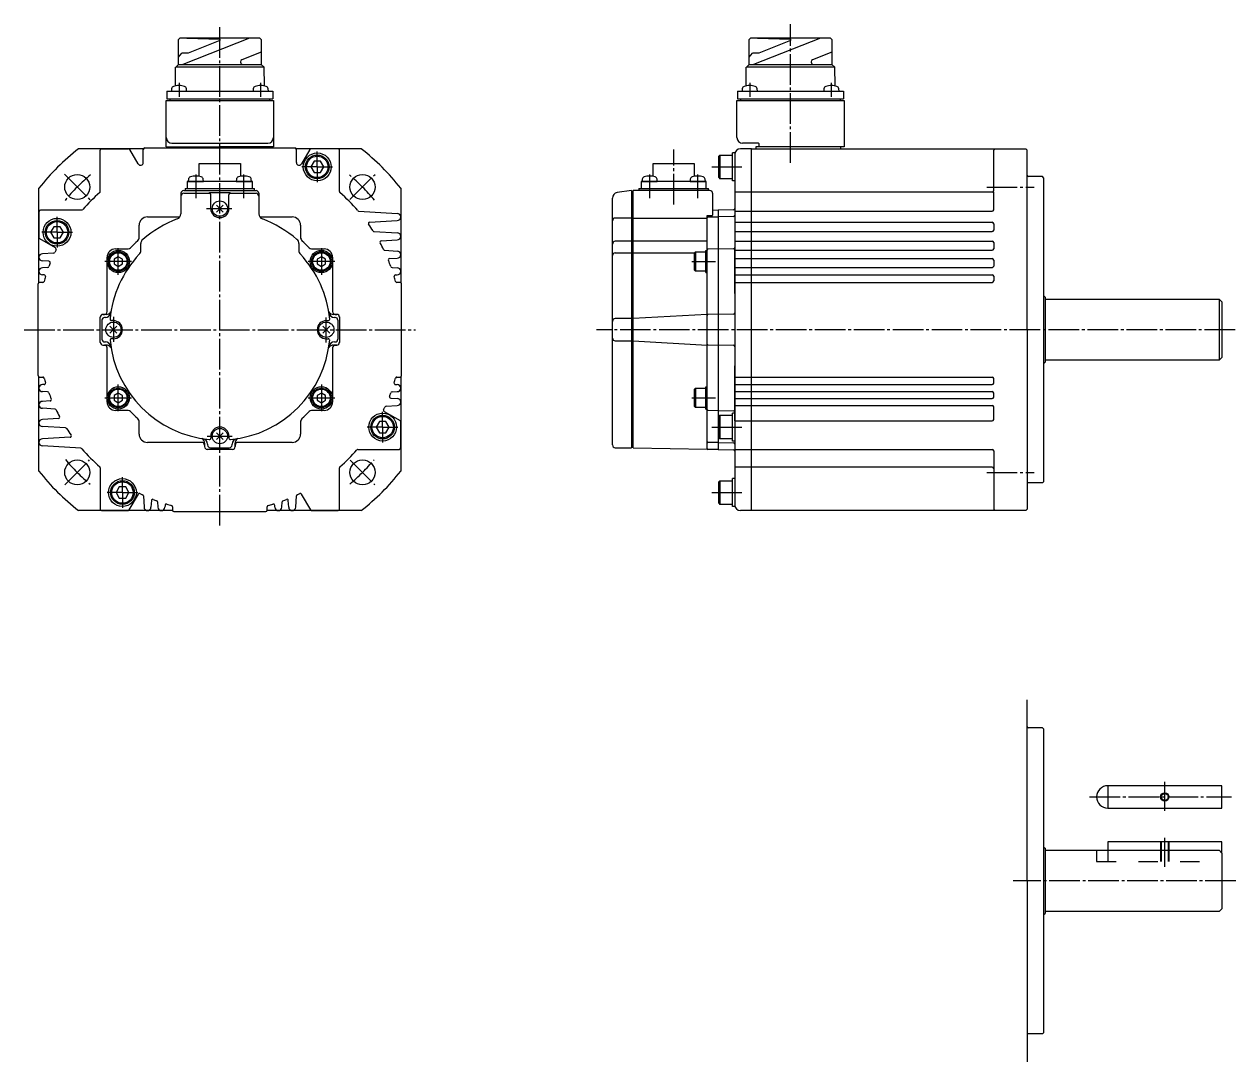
# Model space of a CAD drawing. Extents: x -328 to 333, y -171 to 202.
# Drawn here: x -327.7 to 107.7, y -170.6 to 202.1 of the extents above; entities that cross this region are included whole.
import ezdxf

# ---------------------------------------------------------------- set-up
doc = ezdxf.new("R2010")
doc.units = 0
doc.linetypes.add('DASH_CENTER', pattern=[14, 11, -1, 1, -1])
doc.linetypes.add('DASHED', pattern=[15, 7, -8])
doc.layers.get('0').update_dxf_attribs({"linetype": 'CONTINUOUS'})

msp = doc.modelspace()

# ---------------------------------------------------------------- linework, layer by layer
at = {"color": 1, "linetype": 'DASH_CENTER'}
for p, q in [((-257.44, 22.1), (-257.44, 201.52)), ((-52.35, 152.4), (-52.35, 202.15)), ((-272.12, 181.1), (-272.12, 176.1)), ((-242.76, 176.1), (-242.76, 181.1)), ((-67.03, 181.1), (-67.03, 176.1)), ((-37.67, 176.1), (-37.67, 181.1)), ((-94.35, 137.4), (-94.35, 157.15)), ((-222.44, 150.9), (-222.44, 156.4)), ((-313.3, 148.26), (-304.11, 139.06)), ((-266.07, 148.2), (-266.07, 139.7)), ((-248.81, 139.7), (-248.81, 148.2)), ((-222.44, 150.9), (-227.94, 150.9)), ((-222.44, 150.9), (-222.44, 145.4)), ((-222.44, 150.9), (-216.94, 150.9)), ((-210.7, 139.14), (-201.65, 148.19)), ((-102.98, 148.2), (-102.98, 139.7)), ((-85.72, 139.7), (-85.72, 148.2)), ((-80.65, 150.9), (-69.85, 150.9)), ((18.15, 143.66), (35.15, 143.66)), ((-262.18, 135.9), (-253.13, 135.9)), ((-315.94, 127.4), (-315.94, 132.9)), ((-315.94, 127.4), (-321.44, 127.4)), ((-315.94, 127.4), (-310.44, 127.4)), ((-315.94, 127.4), (-315.94, 121.9)), ((-293.94, 112.1), (-293.94, 121.7)), ((-220.94, 121.7), (-220.94, 112.1)), ((-289.14, 116.9), (-298.74, 116.9)), ((-216.14, 116.9), (-225.74, 116.9)), ((-87.85, 116.9), (-79.35, 116.9)), ((-295.69, 97.01), (-295.69, 92.4)), ((-219.19, 87.78), (-219.19, 96.79)), ((-327.74, 92.4), (-187.14, 92.4)), ((-295.69, 92.4), (-295.69, 88)), ((107.38, 92.4), (-122.05, 92.4)), ((-293.94, 63.1), (-293.94, 72.7)), ((-220.94, 72.7), (-220.94, 63.1)), ((-298.74, 67.9), (-289.14, 67.9)), ((-225.74, 67.9), (-216.14, 67.9)), ((-87.85, 67.9), (-79.35, 67.9)), ((-198.94, 57.4), (-198.94, 62.9)), ((-198.94, 57.4), (-204.44, 57.4)), ((-198.94, 57.4), (-198.94, 51.9)), ((-198.94, 57.4), (-193.44, 57.4)), ((-80.65, 57.4), (-69.85, 57.4)), ((-262.05, 54.15), (-253.05, 54.15)), ((-313.16, 36.68), (-304.25, 45.59)), ((-210.56, 45.51), (-201.79, 36.75)), ((-292.44, 33.9), (-292.44, 39.4)), ((18.15, 41.13), (35.15, 41.13)), ((-292.44, 33.9), (-297.94, 33.9)), ((-292.44, 33.9), (-292.44, 28.4)), ((-292.44, 33.9), (-286.94, 33.9)), ((-80.65, 33.9), (-69.85, 33.9)), ((82.15, -80.5), (82.15, -70)), ((55.1, -75.46), (106.09, -75.46)), ((82.15, -100.62), (82.15, -90.12)), ((107.65, -105.62), (27.65, -105.62))]:
    msp.add_line(p, q, dxfattribs=at)
at = {"color": 7, "linetype": 'CONTINUOUS'}
for p, q in [((-272.31, 196.65), (-271.81, 197.15)), ((-272.31, 187.71), (-272.31, 196.65)), ((-257.44, 197.15), (-271.81, 197.15)), ((-246.73, 197.15), (-270.79, 187.71)), ((-269.29, 197.15), (-257.44, 196.76)), ((-257.44, 196.29), (-268.88, 191.8)), ((-243.06, 197.15), (-257.44, 197.15)), ((-257.44, 196.76), (-257.44, 196.29)), ((-257.44, 196.29), (-257.44, 196.76)), ((-243.06, 197.15), (-242.56, 196.65)), ((-242.56, 196.65), (-242.56, 187.71)), ((-67.23, 196.65), (-66.73, 197.15)), ((-67.23, 187.71), (-67.23, 196.65)), ((-37.98, 197.15), (-66.73, 197.15)), ((-52.35, 197.15), (-66.73, 197.15)), ((-41.64, 197.15), (-65.7, 187.71)), ((-64.2, 197.15), (-52.35, 196.76)), ((-52.35, 196.29), (-63.79, 191.8)), ((-37.98, 197.15), (-52.35, 197.15)), ((-52.35, 196.29), (-52.35, 196.76)), ((-52.35, 196.76), (-52.35, 196.29)), ((-37.98, 197.15), (-37.48, 196.65)), ((-37.48, 196.65), (-37.48, 187.71)), ((-272.31, 190.3), (-271.06, 191.8)), ((-268.88, 191.8), (-271.06, 191.8)), ((-242.56, 192.12), (-249.53, 189.39)), ((-67.23, 190.3), (-65.97, 191.8)), ((-63.79, 191.8), (-65.97, 191.8)), ((-37.48, 192.12), (-44.44, 189.39)), ((-273.31, 186.71), (-272.31, 187.71)), ((-272.31, 187.71), (-257.44, 187.71)), ((-257.44, 187.71), (-242.56, 187.71)), ((-250, 188.69), (-250, 188.46)), ((-242.56, 187.71), (-241.56, 186.71)), ((-68.23, 186.71), (-67.23, 187.71)), ((-67.23, 187.71), (-52.35, 187.71)), ((-52.35, 187.71), (-37.48, 187.71)), ((-44.91, 188.69), (-44.91, 188.46)), ((-37.48, 187.71), (-36.48, 186.71)), ((-273.43, 179.97), (-273.37, 186.71)), ((-257.44, 186.71), (-273.31, 186.71)), ((-241.56, 186.71), (-257.44, 186.71)), ((-241.45, 180.08), (-241.5, 186.71)), ((-68.34, 179.97), (-68.28, 186.71)), ((-52.35, 186.71), (-68.23, 186.71)), ((-36.48, 186.71), (-52.35, 186.71)), ((-36.37, 180.08), (-36.42, 186.71)), ((-274.8, 178.94), (-274.87, 178.1)), ((-269.37, 178.1), (-269.44, 178.94)), ((-245.44, 178.94), (-245.51, 178.1)), ((-240.01, 178.1), (-240.08, 178.94)), ((-69.71, 178.94), (-69.78, 178.1)), ((-64.28, 178.1), (-64.35, 178.94)), ((-40.35, 178.94), (-40.42, 178.1)), ((-34.92, 178.1), (-34.99, 178.94)), ((-276.69, 174.7), (-257.44, 174.7)), ((-276.69, 161.4), (-276.69, 174.7)), ((-276.49, 178.1), (-276.49, 175.4)), ((-276.49, 178.1), (-256.59, 178.1)), ((-276.49, 175.4), (-257.44, 175.4)), ((-275.44, 175.4), (-275.44, 174.7)), ((-257.44, 175.4), (-238.39, 175.4)), ((-257.44, 174.7), (-238.19, 174.7)), ((-256.59, 178.1), (-238.39, 178.1)), ((-239.44, 174.7), (-239.44, 175.4)), ((-238.39, 178.1), (-238.39, 175.4)), ((-238.19, 174.7), (-238.19, 161.4)), ((-71.6, 161.4), (-71.6, 174.7)), ((-71.6, 174.7), (-52.35, 174.7)), ((-71.4, 178.1), (-33.3, 178.1)), ((-71.4, 178.1), (-71.4, 175.4)), ((-71.4, 175.4), (-33.3, 175.4)), ((-70.35, 175.4), (-70.35, 174.7)), ((-70.35, 175.4), (-70.35, 174.7)), ((-52.35, 174.7), (-33.1, 174.7)), ((-34.35, 174.7), (-34.35, 175.4)), ((-33.3, 178.1), (-33.3, 175.4)), ((-33.1, 174.7), (-33.1, 158.1)), ((-276.69, 158.1), (-276.69, 161.4)), ((-238.19, 161.4), (-238.19, 158.1)), ((-284.9, 157.4), (-308.25, 157.4)), ((-300.44, 142.03), (-300.44, 156.9)), ((-299.94, 157.4), (-290.23, 157.4)), ((-286.81, 151.97), (-289.79, 157.15)), ((-284.94, 152.47), (-284.94, 157.2)), ((-284.44, 157.7), (-257.44, 157.7)), ((-276.69, 158.1), (-257.44, 158.1)), ((-275.44, 158.1), (-275.44, 157.7)), ((-274.69, 159.4), (-257.44, 159.4)), ((-257.44, 159.4), (-240.19, 159.4)), ((-238.19, 158.1), (-257.44, 158.1)), ((-257.44, 157.7), (-230.44, 157.7)), ((-239.44, 158.1), (-239.44, 157.7)), ((-206.63, 157.4), (-229.98, 157.4)), ((-229.94, 152.47), (-229.94, 157.2)), ((-225.08, 157.15), (-228.07, 151.97)), ((-214.44, 142.03), (-214.44, 156.9)), ((-66.35, 157.4), (-70.35, 157.4)), ((-63.85, 159.4), (-69.6, 159.4)), ((-66.35, 27.4), (-66.35, 157.4)), ((-66.35, 157.4), (21.15, 157.4)), ((-66.35, 153.9), (-66.35, 157.4)), ((-66.35, 157.4), (-31.46, 157.4)), ((-66.35, 157.4), (-31.46, 157.4)), ((-63.65, 158.1), (-64.85, 158.1)), ((-64.85, 158.1), (-64.85, 157.4)), ((-63.65, 158.1), (-63.65, 159.2)), ((-52.35, 158.1), (-63.65, 158.1)), ((-34.35, 158.1), (-52.35, 158.1)), ((-33.1, 158.1), (-34.35, 158.1)), ((-34.35, 158.1), (-34.35, 157.4)), ((20.65, 156.9), (21.15, 157.4)), ((20.65, 142.3), (20.65, 156.9)), ((21.15, 157.4), (32.15, 157.4)), ((32.65, 156.9), (32.15, 157.4)), ((32.65, 123.74), (32.65, 156.9)), ((-223.59, 152.9), (-224.75, 150.9)), ((-221.28, 152.9), (-223.59, 152.9)), ((-220.13, 150.9), (-221.28, 152.9)), ((-77.75, 155.15), (-78.15, 154.75)), ((-77.75, 155.15), (-78.15, 154.75)), ((-78.15, 150.9), (-78.15, 154.75)), ((-77.75, 155.15), (-77.75, 150.9)), ((-77.75, 155.15), (-73.15, 155.15)), ((-77.75, 155.15), (-73.15, 155.15)), ((-73.15, 145.9), (-73.15, 155.9)), ((-72.35, 155.9), (-73.15, 155.9)), ((-73.15, 150.9), (-73.15, 155.15)), ((-73.15, 150.9), (-73.15, 155.15)), ((-72.35, 155.4), (-72.35, 28.9)), ((-264.84, 147.49), (-264.84, 152.15)), ((-264.84, 152.15), (-250.04, 152.15)), ((-250.04, 152.15), (-250.04, 147.49)), ((-224.75, 150.9), (-223.59, 148.9)), ((-223.59, 148.9), (-221.28, 148.9)), ((-221.28, 148.9), (-220.13, 150.9)), ((-101.75, 147.49), (-101.75, 152.15)), ((-101.75, 152.15), (-86.95, 152.15)), ((-86.95, 152.15), (-86.95, 147.49)), ((-78.15, 147.05), (-78.15, 150.9)), ((-77.75, 150.9), (-77.75, 146.65)), ((-73.15, 146.65), (-73.15, 150.9)), ((-73.15, 146.65), (-73.15, 150.9)), ((-72.35, 148.4), (-72.35, 145.95)), ((-245.74, 145.6), (-269.14, 145.6)), ((-269.14, 145.6), (-269.14, 143.1)), ((-268.75, 146.44), (-268.82, 145.6)), ((-268.82, 145.6), (-263.32, 145.6)), ((-263.32, 145.6), (-263.39, 146.44)), ((-251.49, 146.44), (-251.56, 145.6)), ((-251.56, 145.6), (-246.06, 145.6)), ((-246.06, 145.6), (-246.13, 146.44)), ((-245.74, 143.1), (-245.74, 145.6)), ((-106.05, 145.6), (-106.05, 143.1)), ((-82.65, 145.6), (-106.05, 145.6)), ((-105.66, 146.44), (-105.73, 145.6)), ((-105.73, 145.6), (-100.23, 145.6)), ((-100.23, 145.6), (-100.3, 146.44)), ((-88.4, 146.44), (-88.47, 145.6)), ((-88.47, 145.6), (-82.97, 145.6)), ((-82.97, 145.6), (-83.04, 146.44)), ((-82.65, 143.1), (-82.65, 145.6)), ((-78.15, 147.05), (-77.75, 146.65)), ((-78.15, 147.05), (-77.75, 146.65)), ((-73.15, 146.65), (-77.75, 146.65)), ((-72.35, 145.9), (-73.15, 145.9)), ((32.65, 92.4), (32.65, 147.2)), ((38.15, 147.4), (33.15, 147.4)), ((38.65, 146.9), (38.15, 147.4)), ((38.65, 92.4), (38.65, 146.9)), ((-322.44, 109.35), (-322.44, 143.2)), ((-271.44, 141.4), (-271.44, 134.08)), ((-270.44, 142.4), (-244.44, 142.4)), ((-270.44, 141.4), (-261.19, 141.4)), ((-269.94, 143.1), (-269.94, 142.4)), ((-269.94, 143.1), (-244.94, 143.1)), ((-261.19, 141.4), (-261.19, 141.74)), ((-261.19, 141.74), (-253.69, 141.74)), ((-260.69, 135.9), (-260.69, 140.9)), ((-254.19, 135.9), (-254.19, 140.9)), ((-253.69, 141.4), (-253.69, 141.74)), ((-253.69, 141.4), (-244.44, 141.4)), ((-244.94, 142.4), (-244.94, 143.1)), ((-243.44, 141.4), (-243.44, 134.08)), ((-192.44, 143.2), (-192.44, 109.35)), ((-116.35, 51), (-116.35, 139.69)), ((-109.55, 142.4), (-114.63, 141.67)), ((-109.55, 142.4), (-109.55, 50)), ((-108.85, 142.2), (-109.55, 142.2)), ((-108.85, 50), (-108.85, 142.4)), ((-81.35, 142.4), (-108.85, 142.4)), ((-106.85, 143.1), (-81.85, 143.1)), ((-106.85, 143.1), (-106.85, 142.4)), ((-81.85, 142.4), (-81.85, 143.1)), ((-80.35, 141.4), (-80.35, 133.6)), ((20.15, 141.8), (-72.35, 141.8)), ((20.65, 135.5), (20.65, 141.8)), ((-307.08, 135.4), (-321.94, 135.4)), ((-258.68, 134.66), (-256.2, 137.13)), ((-256.2, 134.66), (-258.68, 137.13)), ((-207.48, 134.99), (-193.69, 134.15)), ((-80.35, 135.43), (-78.35, 135.4)), ((-72.84, 135.5), (-78.35, 135.4)), ((-78.35, 135.4), (-78.35, 63.4)), ((-72.35, 135), (20.15, 135)), ((-322.44, 134.9), (-322.44, 125.48)), ((-283.44, 132.9), (-271.83, 132.9)), ((-243.05, 132.9), (-231.44, 132.9)), ((-203.61, 131.04), (-193.69, 131.65)), ((-109.55, 132.52), (-115.35, 132.52)), ((-108.85, 132.52), (-82.35, 132.52)), ((-82.35, 49.47), (-82.35, 133.4)), ((-82.35, 133.4), (-80.55, 133.4)), ((-82.06, 132.9), (-80.35, 132.93)), ((-80.35, 132.93), (-78.35, 132.9)), ((-72.84, 133.01), (-78.35, 132.91)), ((-72.35, 130.98), (20.15, 130.98)), ((-317.09, 129.4), (-318.25, 127.4)), ((-318.25, 127.4), (-317.09, 125.4)), ((-314.78, 129.4), (-317.09, 129.4)), ((-313.63, 127.4), (-314.78, 129.4)), ((-314.78, 125.4), (-313.63, 127.4)), ((-286.44, 125.7), (-286.44, 129.9)), ((-228.44, 129.9), (-228.44, 125.7)), ((-202, 127.65), (-193.69, 127.15)), ((-78.35, 126.9), (-78.35, 49.39)), ((-72.35, 129.9), (-72.35, 92.4)), ((-72.35, 127.67), (20.15, 127.67)), ((20.65, 130.48), (20.65, 128.17)), ((-316.51, 121.77), (-322.19, 125.05)), ((-317.09, 125.4), (-314.78, 125.4)), ((-285.84, 120.87), (-285.84, 123.31)), ((-229.04, 123.31), (-229.04, 120.87)), ((-199.42, 124.3), (-193.69, 124.65)), ((-109.55, 124.15), (-115.35, 124.15)), ((-82.35, 124.15), (-108.85, 124.15)), ((-72.35, 124.25), (20.15, 124.25)), ((20.65, 123.75), (20.65, 121.44)), ((-317.18, 119.89), (-321.19, 119.65)), ((-297.94, 98.9), (-297.94, 118.4)), ((-293.94, 118.63), (-295.44, 117.76)), ((-295.44, 117.76), (-295.44, 116.03)), ((-294.94, 121.4), (-290.74, 121.4)), ((-292.44, 117.76), (-293.94, 118.63)), ((-292.44, 116.03), (-292.44, 117.76)), ((-224.13, 121.4), (-219.94, 121.4)), ((-220.94, 118.63), (-222.44, 117.76)), ((-222.44, 117.76), (-222.44, 116.03)), ((-219.44, 117.76), (-220.94, 118.63)), ((-219.44, 116.03), (-219.44, 117.76)), ((-216.94, 118.4), (-216.94, 98.9)), ((-198.19, 120.92), (-193.69, 120.65)), ((-196.43, 117.98), (-193.69, 118.15)), ((-115.35, 120), (-109.55, 120)), ((-108.85, 120), (-86.85, 120)), ((-86.5, 120.4), (-86.85, 120.05)), ((-86.85, 113.75), (-86.85, 120.05)), ((-86.5, 120.4), (-86.5, 113.4)), ((-86.5, 120.4), (-82.85, 120.4)), ((-82.85, 112.9), (-82.85, 120.9)), ((-82.85, 120.9), (-82.35, 120.9)), ((-72.84, 121.49), (-82.06, 121.33)), ((-72.35, 105.4), (-72.35, 121.4)), ((-72.35, 120.94), (20.15, 120.94)), ((-72.35, 117.94), (20.15, 117.94)), ((-318.85, 117), (-321.19, 117.15)), ((-319.32, 114.76), (-321.19, 114.65)), ((-295.44, 116.03), (-293.94, 115.16)), ((-293.94, 115.16), (-292.44, 116.03)), ((-222.44, 116.03), (-220.94, 115.16)), ((-220.94, 115.16), (-219.44, 116.03)), ((-195.56, 114.76), (-193.69, 114.65)), ((-86.85, 113.75), (-86.5, 113.4)), ((-82.85, 113.4), (-86.5, 113.4)), ((-72.35, 114.78), (20.15, 114.78)), ((20.65, 117.44), (20.65, 115.28)), ((-322.74, 75.9), (-322.74, 108.9)), ((-321.08, 109.4), (-322.24, 109.4)), ((-320.55, 112.11), (-321.19, 112.15)), ((-194.33, 112.11), (-193.69, 112.15)), ((-192.64, 109.4), (-193.8, 109.4)), ((-192.14, 75.9), (-192.14, 108.9)), ((-82.85, 112.9), (-82.35, 112.9)), ((-72.35, 112.15), (20.15, 112.15)), ((-72.35, 109.4), (20.15, 109.4)), ((20.65, 111.65), (20.65, 109.9)), ((38.65, 92.4), (38.65, 104.9)), ((38.65, 104.4), (38.85, 104.4)), ((38.85, 104.4), (39.15, 104.1)), ((39.15, 104.1), (39.15, 80.7)), ((39.15, 103.4), (101.65, 103.4)), ((101.65, 103.4), (101.65, 81.4)), ((102.65, 102.4), (101.65, 103.4)), ((102.65, 102.4), (102.65, 82.4)), ((-300.44, 87.85), (-300.44, 96.94)), ((-300.44, 87.9), (-300.44, 96.9)), ((-300.44, 87.89), (-300.44, 96.89)), ((-299.84, 95.8), (-299.84, 89)), ((-299.44, 97.9), (-298.94, 97.9)), ((-298.26, 97.89), (-299.44, 97.89)), ((-298.59, 96.8), (-298.84, 96.8)), ((-215.44, 97.89), (-216.62, 97.89)), ((-216.04, 96.8), (-216.28, 96.8)), ((-215.94, 97.9), (-215.44, 97.9)), ((-215.04, 95.8), (-215.04, 89)), ((-214.44, 97.05), (-214.44, 87.74)), ((-214.44, 96.94), (-214.44, 87.85)), ((-214.44, 96.9), (-214.44, 87.9)), ((-214.44, 96.89), (-214.44, 87.89)), ((-109.55, 96.4), (-115.35, 96.4)), ((-82.35, 97.9), (-108.85, 96.4)), ((-72.84, 97.99), (-82.06, 97.83)), ((-294.45, 91.16), (-296.93, 93.63)), ((-296.93, 91.16), (-294.45, 93.63)), ((-295.69, 95.65), (-296.41, 95.65)), ((-220.43, 91.16), (-217.95, 93.63)), ((-217.95, 91.16), (-220.43, 93.63)), ((-219.19, 95.65), (-218.47, 95.65)), ((-72.35, 92.4), (-72.35, 54.9)), ((32.65, 92.4), (32.65, 27.9)), ((38.65, 37.9), (38.65, 92.4)), ((-298.84, 88), (-298.59, 88)), ((-295.69, 89.15), (-296.41, 89.15)), ((-219.19, 89.15), (-218.47, 89.15)), ((-216.28, 88), (-216.04, 88)), ((-115.35, 88.4), (-109.55, 88.4)), ((-108.85, 88.4), (-82.35, 86.9)), ((-299.44, 86.9), (-298.94, 86.9)), ((-299.44, 86.89), (-298.26, 86.89)), ((-297.94, 84.9), (-297.94, 85.9)), ((-297.94, 66.4), (-297.94, 84.9)), ((-216.94, 85.9), (-216.94, 84.9)), ((-216.94, 84.9), (-216.94, 66.4)), ((-216.62, 86.89), (-215.44, 86.89)), ((-215.44, 86.9), (-215.94, 86.9)), ((-82.06, 86.96), (-72.84, 86.8)), ((-72.35, 63.4), (-72.35, 79.4)), ((38.85, 80.4), (38.65, 80.4)), ((38.85, 80.4), (39.15, 80.7)), ((101.65, 81.4), (39.15, 81.4)), ((102.65, 82.4), (101.65, 81.4)), ((-322.44, 41.59), (-322.44, 75.44)), ((-322.24, 75.4), (-321.08, 75.4)), ((-193.8, 75.4), (-192.64, 75.4)), ((-192.44, 75.44), (-192.44, 41.59)), ((-72.35, 72.65), (-72.35, 75.4)), ((-72.35, 75.4), (15.65, 75.4)), ((15.65, 75.4), (20.15, 75.4)), ((20.65, 73.15), (20.65, 74.9)), ((-320.55, 72.68), (-321.19, 72.65)), ((-319.32, 70.03), (-321.19, 70.15)), ((-195.56, 70.03), (-193.69, 70.15)), ((-194.33, 72.68), (-193.69, 72.65)), ((-86.5, 71.4), (-86.85, 71.05)), ((-86.85, 64.75), (-86.85, 71.05)), ((-86.5, 71.4), (-82.85, 71.4)), ((-86.5, 71.4), (-86.5, 64.4)), ((-82.85, 71.9), (-82.35, 71.9)), ((-82.85, 63.9), (-82.85, 71.9)), ((-72.35, 70.15), (-72.35, 72.65)), ((-72.35, 72.65), (15.65, 72.65)), ((-72.35, 67.65), (-72.35, 70.15)), ((-72.35, 70.15), (15.65, 70.15)), ((15.65, 72.65), (20.15, 72.65)), ((15.65, 70.15), (20.15, 70.15)), ((-318.45, 66.81), (-321.19, 66.65)), ((-293.94, 69.63), (-295.44, 68.76)), ((-295.44, 68.76), (-295.44, 67.03)), ((-295.44, 67.03), (-293.94, 66.16)), ((-292.44, 68.76), (-293.94, 69.63)), ((-293.94, 66.16), (-292.44, 67.03)), ((-292.44, 67.03), (-292.44, 68.76)), ((-220.94, 69.63), (-222.44, 68.76)), ((-222.44, 68.76), (-222.44, 67.03)), ((-222.44, 67.03), (-220.94, 66.16)), ((-219.44, 68.76), (-220.94, 69.63)), ((-220.94, 66.16), (-219.44, 67.03)), ((-219.44, 67.03), (-219.44, 68.76)), ((-196.03, 67.79), (-193.69, 67.65)), ((-72.35, 65.15), (-72.35, 67.65)), ((-72.35, 67.65), (15.65, 67.65)), ((15.65, 67.65), (20.15, 67.65)), ((20.65, 68.15), (20.65, 69.65)), ((-316.68, 63.87), (-321.19, 64.15)), ((-290.74, 63.4), (-294.94, 63.4)), ((-219.94, 63.4), (-224.13, 63.4)), ((-198.37, 63.02), (-192.69, 59.74)), ((-197.7, 64.9), (-193.69, 65.15)), ((-86.85, 64.75), (-86.5, 64.4)), ((-82.85, 64.4), (-86.5, 64.4)), ((-82.85, 63.9), (-82.35, 63.9)), ((-82.06, 63.46), (-78.35, 63.4)), ((-78.35, 63.4), (-72.84, 63.3)), ((-78.35, 63.4), (-78.35, 57.9)), ((-77.75, 61.65), (-78.15, 61.25)), ((-77.75, 61.65), (-78.15, 61.25)), ((-78.15, 53.55), (-78.15, 61.25)), ((-78.15, 53.55), (-78.15, 61.25)), ((-77.75, 61.65), (-77.75, 53.15)), ((-77.75, 61.65), (-73.15, 61.65)), ((-77.75, 61.65), (-77.75, 53.15)), ((-77.75, 61.65), (-73.15, 61.65)), ((-72.35, 62.4), (-73.15, 62.4)), ((-73.15, 52.4), (-73.15, 62.4)), ((-73.15, 57.4), (-73.15, 61.65)), ((-73.15, 57.4), (-73.15, 61.65)), ((-72.35, 59.6), (-72.35, 65.15)), ((-72.35, 65.15), (15.65, 65.15)), ((15.65, 65.15), (20.15, 65.15)), ((20.65, 60.1), (20.65, 64.65)), ((-315.46, 60.5), (-321.19, 60.15)), ((-312.88, 57.14), (-321.19, 57.65)), ((-286.44, 54.9), (-286.44, 59.09)), ((-228.44, 59.09), (-228.44, 54.9)), ((-200.09, 59.4), (-201.25, 57.4)), ((-201.25, 57.4), (-200.09, 55.4)), ((-197.78, 59.4), (-200.09, 59.4)), ((-196.63, 57.4), (-197.78, 59.4)), ((-197.78, 55.4), (-196.63, 57.4)), ((-192.44, 49.9), (-192.44, 59.31)), ((-73.15, 53.15), (-73.15, 57.4)), ((-73.15, 53.15), (-73.15, 57.4)), ((-72.35, 59.6), (15.65, 59.6)), ((15.65, 59.6), (20.15, 59.6)), ((-311.27, 53.75), (-321.19, 53.15)), ((-260.69, 54.15), (-260.69, 53.43)), ((-258.68, 52.91), (-256.2, 55.38)), ((-256.2, 52.91), (-258.68, 55.38)), ((-254.19, 54.15), (-254.19, 53.43)), ((-200.09, 55.4), (-197.78, 55.4)), ((-78.15, 53.55), (-77.75, 53.15)), ((-78.15, 53.55), (-77.75, 53.15)), ((-73.15, 53.15), (-77.75, 53.15)), ((-73.15, 53.15), (-77.75, 53.15)), ((-72.35, 52.4), (-73.15, 52.4)), ((-72.35, 54.9), (-72.35, 52.45)), ((-72.35, 52.45), (-72.35, 52.1)), ((-307.4, 49.8), (-321.19, 50.65)), ((-263.94, 51.9), (-283.44, 51.9)), ((-264.21, 51.9), (-264.94, 51.9)), ((-262.94, 51.58), (-262.94, 50.4)), ((-262.94, 50.9), (-262.94, 50.4)), ((-252.9, 49.4), (-261.98, 49.4)), ((-252.94, 49.4), (-261.94, 49.4)), ((-252.94, 49.4), (-261.94, 49.4)), ((-261.84, 51.24), (-261.84, 51)), ((-260.84, 50), (-254.04, 50)), ((-253.04, 51), (-253.04, 51.24)), ((-251.94, 50.4), (-251.94, 51.58)), ((-251.94, 50.9), (-251.94, 50.4)), ((-231.44, 51.9), (-250.94, 51.9)), ((-207.8, 49.4), (-192.94, 49.4)), ((-115.35, 50), (-109.55, 50)), ((-109.55, 50.2), (-108.85, 50.2)), ((-108.85, 50), (-82.35, 49.47)), ((-80.35, 51.88), (-82.06, 51.91)), ((-80.35, 49.36), (-82.06, 49.39)), ((-78.35, 51.91), (-80.35, 51.88)), ((-78.35, 49.4), (-80.35, 49.36)), ((-78.35, 51.89), (-72.84, 51.8)), ((-78.35, 49.39), (-72.84, 49.29)), ((-72.35, 49.4), (20.15, 49.4)), ((20.65, 48.9), (20.65, 27.9)), ((-300.44, 42.76), (-300.44, 27.9)), ((-214.44, 27.9), (-214.44, 42.76)), ((20.15, 42.99), (-72.35, 42.99)), ((-293.59, 35.9), (-294.75, 33.9)), ((-291.28, 35.9), (-293.59, 35.9)), ((-290.13, 33.9), (-291.28, 35.9)), ((-77.75, 38.15), (-78.15, 37.75)), ((-77.75, 38.15), (-78.15, 37.75)), ((-78.15, 30.05), (-78.15, 37.75)), ((-78.15, 30.05), (-78.15, 37.75)), ((-77.75, 38.15), (-73.15, 38.15)), ((-77.75, 38.15), (-77.75, 29.65)), ((-77.75, 38.15), (-73.15, 38.15)), ((-77.75, 38.15), (-77.75, 29.65)), ((-73.15, 28.9), (-73.15, 38.9)), ((-72.35, 38.9), (-73.15, 38.9)), ((-73.15, 33.9), (-73.15, 38.15)), ((-73.15, 33.9), (-73.15, 38.15)), ((38.15, 37.4), (32.65, 37.4)), ((38.15, 37.4), (38.65, 37.9)), ((-294.75, 33.9), (-293.59, 31.9)), ((-293.59, 31.9), (-291.28, 31.9)), ((-291.28, 31.9), (-290.13, 33.9)), ((-286.81, 33.33), (-290.09, 27.65)), ((-284.93, 32.66), (-284.69, 28.65)), ((-282.05, 30.99), (-282.19, 28.65)), ((-279.8, 30.51), (-279.69, 28.65)), ((-235.19, 28.65), (-235.08, 30.51)), ((-232.69, 28.65), (-232.83, 30.99)), ((-230.19, 28.65), (-229.94, 32.66)), ((-224.78, 27.65), (-228.07, 33.33)), ((-73.15, 29.65), (-73.15, 33.9)), ((-73.15, 29.65), (-73.15, 33.9)), ((-274.4, 27.4), (-308.25, 27.4)), ((-299.94, 27.4), (-290.53, 27.4)), ((-277.15, 29.28), (-277.19, 28.65)), ((-274.44, 28.76), (-274.44, 27.6)), ((-273.94, 27.1), (-240.94, 27.1)), ((-206.63, 27.4), (-240.48, 27.4)), ((-240.44, 27.6), (-240.44, 28.76)), ((-237.69, 28.65), (-237.73, 29.28)), ((-224.35, 27.4), (-214.94, 27.4)), ((-78.15, 30.05), (-77.75, 29.65)), ((-78.15, 30.05), (-77.75, 29.65)), ((-73.15, 29.65), (-77.75, 29.65)), ((-73.15, 29.65), (-77.75, 29.65)), ((-72.35, 28.9), (-73.15, 28.9)), ((21.15, 27.4), (-70.35, 27.4)), ((20.65, 27.9), (21.15, 27.4)), ((32.15, 27.4), (21.15, 27.4)), ((32.65, 27.9), (32.15, 27.4)), ((32.65, -74.28), (32.65, -40.62)), ((32.65, -105.62), (32.65, -50.82)), ((38.15, -50.62), (33.15, -50.62)), ((38.15, -50.62), (38.65, -51.12)), ((38.65, -105.62), (38.65, -51.12)), ((61.65, -71.46), (61.65, -79.46)), ((102.65, -71.46), (61.65, -71.46)), ((102.65, -79.46), (102.65, -71.46)), ((61.65, -79.46), (102.65, -79.46)), ((38.65, -93.62), (38.85, -93.62)), ((38.85, -93.62), (39.15, -93.92)), ((39.15, -93.92), (39.15, -117.32)), ((39.15, -94.62), (57.65, -94.62)), ((57.65, -94.62), (61.65, -94.62)), ((61.65, -91.62), (61.65, -94.62)), ((102.65, -91.62), (61.65, -91.62)), ((61.65, -94.62), (101.65, -94.62)), ((101.65, -94.62), (102.65, -95.62)), ((102.65, -95.62), (102.65, -91.62)), ((102.65, -95.62), (102.65, -98.62)), ((102.65, -98.62), (102.65, -115.62)), ((32.65, -105.62), (32.65, -170.62)), ((38.65, -160.12), (38.65, -105.62)), ((38.85, -117.62), (39.15, -117.32)), ((101.65, -116.62), (39.15, -116.62)), ((102.65, -115.62), (101.65, -116.62)), ((38.85, -117.62), (38.65, -117.62)), ((38.15, -160.62), (32.65, -160.62)), ((38.15, -160.62), (38.65, -160.12))]:
    msp.add_line(p, q, dxfattribs=at)
at = {"color": 2, "linetype": 'DASHED'}
for p, q in [((57.65, -94.62), (57.65, -98.62)), ((80.65, -91.62), (80.65, -98.62)), ((83.65, -91.62), (83.65, -98.62)), ((57.65, -98.62), (102.65, -98.62))]:
    msp.add_line(p, q, dxfattribs=at)
at = {"color": 7, "linetype": 'DASHED'}
for p, q in [((61.65, -94.62), (61.65, -98.62)), ((80.9, -91.62), (80.9, -98.62)), ((83.4, -91.62), (83.4, -98.62))]:
    msp.add_line(p, q, dxfattribs=at)
at = {"color": 7, "linetype": 'CONTINUOUS'}
for centre, radius in [((-222.44, 150.9), 5), ((-222.44, 150.9), 4.25), ((-222.44, 150.9), 3.85), ((-308.7, 143.66), 4.5), ((-206.17, 143.66), 4.5), ((-206.17, 143.66), 4.5), ((-257.44, 135.9), 2.75), ((-315.94, 127.4), 5), ((-315.94, 127.4), 4.25), ((-315.94, 127.4), 3.85), ((-293.94, 116.9), 4), ((-293.94, 116.9), 3.5), ((-293.94, 116.9), 3.15), ((-220.94, 116.9), 4), ((-220.94, 116.9), 3.5), ((-220.94, 116.9), 3.15), ((-295.69, 92.4), 2.75), ((-219.19, 92.4), 2.75), ((-293.94, 67.9), 4), ((-293.94, 67.9), 3.5), ((-293.94, 67.9), 3.15), ((-220.94, 67.9), 4), ((-220.94, 67.9), 3.5), ((-220.94, 67.9), 3.15), ((-198.94, 57.4), 5), ((-198.94, 57.4), 4.25), ((-198.94, 57.4), 3.85), ((-257.44, 54.15), 2.75), ((-308.7, 41.13), 4.5), ((-206.17, 41.13), 4.5), ((-292.44, 33.9), 5), ((-292.44, 33.9), 4.25), ((-292.44, 33.9), 3.85), ((82.15, -75.46), 1.25)]:
    msp.add_circle(centre, radius, dxfattribs=at)
at = {"color": 2, "linetype": 'CONTINUOUS'}
msp.add_circle((82.15, -75.46), 1.5, dxfattribs=at)
at = {"color": 7, "linetype": 'CONTINUOUS'}
for centre, radius, start, end in [((-249.25, 188.69), 0.75, 111.422, 180), ((-249.25, 188.46), 0.75, 180, 270), ((-44.16, 188.69), 0.75, 111.422, 180), ((-44.16, 188.46), 0.75, 180, 270), ((-273.8, 178.86), 1, 106.257, 175), ((-272.12, 173.1), 7, 90, 106.257), ((-272.12, 173.1), 7, 73.743, 90), ((-270.44, 178.86), 1, 5, 73.743), ((-270.44, 178.86), 1, 5, 73.743), ((-244.44, 178.86), 1, 106.257, 175), ((-244.44, 178.86), 1, 106.257, 175), ((-242.76, 173.1), 7, 90, 106.257), ((-242.76, 173.1), 7, 73.743, 90), ((-241.08, 178.86), 1, 5, 73.743), ((-68.71, 178.86), 1, 106.257, 175), ((-67.03, 173.1), 7, 90, 106.257), ((-67.03, 173.1), 7, 73.743, 90), ((-65.35, 178.86), 1, 5, 73.743), ((-39.35, 178.86), 1, 106.257, 175), ((-37.67, 173.1), 7, 90, 106.257), ((-37.67, 173.1), 7, 73.743, 90), ((-35.99, 178.86), 1, 5, 73.743), ((-274.69, 161.4), 2, 180, 270), ((-240.19, 161.4), 2, 270, 0), ((-69.6, 161.4), 2, 180, 270), ((-257.44, 92.4), 82.5, 128.0123, 141.9877), ((-299.94, 156.9), 0.5, 90, 180), ((-290.23, 156.9), 0.5, 30, 90), ((-284.44, 157.2), 0.5, 90, 180), ((-230.44, 157.2), 0.5, 0, 90), ((-224.65, 156.9), 0.5, 90, 150), ((-214.94, 156.9), 0.5, 0, 90), ((-257.44, 92.4), 82.5, 38.0123, 51.9877), ((-70.35, 155.4), 2, 90, 180), ((-63.85, 159.2), 0.2, 0, 90), ((-285.94, 152.47), 1, 210, 0), ((-228.94, 152.47), 1, 180, 330), ((-267.75, 146.36), 1, 106.257, 175), ((-266.07, 140.6), 7, 90, 106.257), ((-266.07, 140.6), 7, 73.743, 90), ((-264.39, 146.36), 1, 5, 73.743), ((-250.49, 146.36), 1, 106.257, 175), ((-248.81, 140.6), 7, 90, 106.257), ((-248.81, 140.6), 7, 73.743, 90), ((-247.13, 146.36), 1, 5, 73.743), ((-104.66, 146.36), 1, 106.257, 175), ((-102.98, 140.6), 7, 90, 106.257), ((-102.98, 140.6), 7, 73.743, 90), ((-101.3, 146.36), 1, 5, 73.743), ((-87.4, 146.36), 1, 106.257, 175), ((-85.72, 140.6), 7, 90, 106.257), ((-85.72, 140.6), 7, 73.743, 90), ((-84.04, 146.36), 1, 5, 73.743), ((33.15, 147.9), 0.5, 180, 270), ((-257.44, 92.4), 65.5, 131.2306, 138.7694), ((-300.94, 142.03), 0.5, 311.2306, 0), ((-270.44, 141.4), 1, 90, 180), ((-270.44, 140.4), 1, 90, 180), ((-261.19, 140.9), 0.5, 0, 90), ((-253.69, 140.9), 0.5, 90, 180), ((-244.44, 141.4), 1, 0, 90), ((-244.44, 140.4), 1, 0, 90), ((-213.94, 142.03), 0.5, 180, 228.7694), ((-257.44, 92.4), 65.5, 40.7619, 48.7694), ((-114.35, 139.69), 2, 98.1301, 180), ((-81.35, 141.4), 1, 0, 90), ((20.15, 142.3), 0.5, 270, 0), ((-321.94, 134.9), 0.5, 90, 180), ((-307.08, 135.9), 0.5, 270, 318.7694), ((-257.44, 135.9), 3.25, 180, 0), ((-207.45, 135.49), 0.5, 220.7619, 266.5), ((-72.85, 136), 0.5, 271, 0), ((20.15, 135.5), 0.5, 270, 0), ((-283.44, 129.9), 3, 90, 180), ((-257.44, 92.4), 42.65, 110.9984, 130.4999), ((-273.44, 134.08), 2, 290.9984, 0), ((-241.44, 134.08), 2, 180, 249.0016), ((-257.44, 92.4), 42.65, 49.5001, 69.0016), ((-231.44, 129.9), 3, 0, 90), ((-203.58, 130.54), 0.5, 93.5, 215.306), ((-193.69, 132.9), 1.25, 270, 90), ((-115.35, 131.52), 1, 90, 180), ((-82.05, 132.6), 0.3, 91, 180), ((-80.55, 133.6), 0.2, 270, 0), ((-72.85, 133.51), 0.5, 271, 0), ((20.15, 130.48), 0.5, 0, 90), ((-257.44, 92.4), 65.5, 32.8045, 35.306), ((-201.96, 128.15), 0.5, 212.8045, 266.5), ((-193.69, 125.9), 1.25, 270, 90), ((20.15, 128.17), 0.5, 270, 0), ((-321.94, 125.48), 0.5, 180, 240), ((-290.74, 123.4), 2, 270, 317.0532), ((-257.44, 92.4), 43.5, 132.9468, 137.0532), ((-288.44, 125.7), 2, 312.9468, 0), ((-283.84, 123.31), 2, 130.4999, 180), ((-231.04, 123.31), 2, 0, 49.5001), ((-226.44, 125.7), 2, 180, 227.0532), ((-257.44, 92.4), 43.5, 42.9468, 47.0532), ((-224.13, 123.4), 2, 222.9468, 270), ((-199.39, 123.8), 0.5, 93.5, 208.4092), ((-257.44, 92.4), 65.5, 26.089, 28.4092), ((-115.35, 123.15), 1, 90, 180), ((-72.85, 121.99), 0.5, 271, 0), ((20.15, 123.75), 0.5, 0, 90), ((-321.19, 118.4), 1.25, 90, 270), ((-317.21, 120.39), 0.5, 273.5, 334.9026), ((-257.44, 92.4), 65.5, 153.9917, 154.9026), ((-316.76, 121.34), 0.5, 0, 60), ((-316.76, 121.34), 0.5, 333.9917, 0), ((-294.94, 118.4), 3, 90, 180), ((-257.44, 92.4), 39.65, 136.8773, 174.5035), ((-287.84, 120.87), 2, 316.8773, 0), ((-287.84, 120.87), 2, 316.8773, 0), ((-227.04, 120.87), 2, 180, 223.1227), ((-257.44, 92.4), 39.65, 5.4965, 43.1227), ((-219.94, 118.4), 3, 0, 90), ((-198.16, 121.42), 0.5, 206.089, 266.5), ((-196.4, 117.48), 0.5, 93.5, 202.3386), ((-193.69, 119.4), 1.25, 270, 90), ((-115.35, 119), 1, 90, 180), ((-82.05, 121.03), 0.3, 91, 180), ((20.15, 121.44), 0.5, 270, 0), ((20.15, 117.44), 0.5, 0, 90), ((-321.19, 113.4), 1.25, 90, 270), ((-319.35, 115.26), 0.5, 273.5, 339.7319), ((-257.44, 92.4), 65.5, 158.5759, 159.7319), ((-318.88, 116.5), 0.5, 338.5759, 86.5), ((-257.44, 92.4), 65.5, 20.2698, 22.3386), ((-195.53, 115.26), 0.5, 200.2698, 266.5), ((-193.69, 113.4), 1.25, 270, 90), ((20.15, 115.28), 0.5, 270, 0), ((-322.24, 108.9), 0.5, 90, 180), ((-321.08, 109.9), 0.5, 270, 344.624), ((-257.44, 92.4), 65.5, 163.0768, 164.624), ((-320.58, 111.61), 0.5, 343.0768, 86.5), ((-194.3, 111.61), 0.5, 93.5, 196.9232), ((-257.44, 92.4), 65.5, 15.376, 16.9232), ((-193.8, 109.9), 0.5, 195.376, 270), ((-192.64, 108.9), 0.5, 0, 90), ((20.15, 111.65), 0.5, 0, 90), ((20.15, 109.9), 0.5, 270, 0), ((-299.44, 96.9), 1, 89.999, 180), ((-299.44, 96.89), 1, 90, 180), ((-298.84, 95.8), 1, 90, 180), ((-298.94, 98.9), 1, 269.999, 0), ((-298.59, 98.8), 2, 270, 351.1608), ((-298.26, 99.89), 2, 270, 327.7719), ((-296.41, 96.15), 0.5, 174.5035, 270), ((-218.47, 96.15), 0.5, 270, 5.4965), ((-216.62, 99.89), 2, 212.2281, 270), ((-216.28, 98.8), 2, 188.8392, 270), ((-215.94, 98.9), 1, 180, 270.001), ((-216.04, 95.8), 1, 0, 90), ((-215.44, 96.9), 1, 0, 90.001), ((-215.44, 96.89), 1, 0, 90), ((-115.35, 95.4), 1, 90, 180), ((-82.05, 97.53), 0.3, 91, 180), ((-72.85, 98.49), 0.5, 271, 0), ((-295.69, 92.4), 3.25, 270, 90), ((-219.19, 92.4), 3.25, 90, 270), ((-299.44, 87.9), 1, 180, 269.999), ((-299.44, 87.89), 1, 180, 270), ((-298.84, 89), 1, 180, 270), ((-298.59, 86), 2, 8.8392, 90), ((-296.41, 88.65), 0.5, 90, 185.4965), ((-257.44, 92.4), 39.65, 185.4965, 264.5035), ((-257.44, 92.4), 39.65, 275.4965, 354.5035), ((-218.47, 88.65), 0.5, 354.5035, 90), ((-216.28, 86), 2, 90, 171.1608), ((-216.04, 89), 1, 270, 0), ((-215.44, 87.9), 1, 270.001, 0), ((-215.44, 87.89), 1, 270, 0), ((-115.35, 89.4), 1, 180, 270), ((-82.05, 87.26), 0.3, 180, 269), ((-298.94, 85.9), 1, 0, 89.999), ((-298.26, 84.89), 2, 32.1977, 90), ((-216.62, 84.89), 2, 90, 147.8023), ((-215.94, 85.9), 1, 90.001, 180), ((-72.85, 86.3), 0.5, 0, 89), ((-322.24, 75.9), 0.5, 180, 270), ((-321.08, 74.9), 0.5, 15.376, 90), ((-257.44, 92.4), 65.5, 195.376, 196.9232), ((-257.44, 92.4), 65.5, 343.0768, 344.624), ((-193.8, 74.9), 0.5, 90, 164.624), ((-192.64, 75.9), 0.5, 270, 0), ((20.15, 74.9), 0.5, 0, 90), ((-321.19, 71.4), 1.25, 90, 270), ((-320.58, 73.18), 0.5, 273.5, 16.9232), ((-319.35, 69.53), 0.5, 20.2698, 86.5), ((-257.44, 92.4), 65.5, 200.2698, 202.3386), ((-257.44, 92.4), 65.5, 338.5759, 339.7319), ((-195.53, 69.53), 0.5, 93.5, 159.7319), ((-194.3, 73.18), 0.5, 163.0768, 266.5), ((-193.69, 71.4), 1.25, 270, 90), ((20.15, 73.15), 0.5, 270, 0), ((20.15, 69.65), 0.5, 0, 90), ((-321.19, 65.4), 1.25, 90, 270), ((-318.48, 67.31), 0.5, 273.5, 22.3386), ((-294.94, 66.4), 3, 180, 270), ((-219.94, 66.4), 3, 270, 0), ((-196, 68.29), 0.5, 158.5759, 266.5), ((-193.69, 66.4), 1.25, 270, 90), ((20.15, 68.15), 0.5, 270, 0), ((-316.71, 63.37), 0.5, 26.089, 86.5), ((-257.44, 92.4), 65.5, 206.089, 208.4092), ((-315.49, 61), 0.5, 273.5, 28.4092), ((-290.74, 61.4), 2, 42.9468, 90), ((-257.44, 92.4), 43.5, 222.9468, 227.0532), ((-257.44, 92.4), 43.5, 312.9468, 317.0532), ((-224.13, 61.4), 2, 90, 137.0532), ((-198.12, 63.45), 0.5, 153.9917, 240), ((-257.44, 92.4), 65.5, 333.9917, 334.9026), ((-197.67, 64.4), 0.5, 93.5, 154.9026), ((-82.05, 63.76), 0.3, 180, 269), ((-72.85, 62.8), 0.5, 360, 89), ((20.15, 64.65), 0.5, 0, 90), ((-321.19, 58.9), 1.25, 90, 270), ((-312.91, 56.64), 0.5, 32.8045, 86.5), ((-257.44, 92.4), 65.5, 212.8045, 215.306), ((-288.44, 59.09), 2, 0, 47.0532), ((-257.44, 54.15), 3.25, 0, 180), ((-226.44, 59.09), 2, 132.9468, 180), ((-192.94, 59.31), 0.5, 0, 60), ((20.15, 60.1), 0.5, 270, 0), ((-321.19, 51.9), 1.25, 90, 270), ((-311.3, 54.25), 0.5, 273.5, 35.306), ((-283.44, 54.9), 3, 180, 270), ((-264.94, 51.58), 2, 0, 57.7719), ((-263.84, 51.24), 2, 0, 81.1608), ((-261.19, 53.43), 0.5, 264.5035, 0), ((-253.69, 53.43), 0.5, 180, 275.4965), ((-251.04, 51.24), 2, 98.8392, 180), ((-249.94, 51.58), 2, 122.1977, 180), ((-231.44, 54.9), 3, 270, 0), ((-307.43, 49.3), 0.5, 40.7619, 86.5), ((-257.44, 92.4), 65.5, 220.7619, 228.7694), ((-263.94, 50.9), 1, 0, 90), ((-261.94, 50.4), 1, 180, 270), ((-261.94, 50.4), 1, 180, 270), ((-260.84, 51), 1, 180, 270), ((-254.04, 51), 1, 270, 0), ((-252.94, 50.4), 1, 270, 0), ((-252.94, 50.4), 1, 270, 0), ((-250.94, 50.9), 1, 90, 180), ((-257.44, 92.4), 65.5, 311.2306, 318.7694), ((-207.8, 48.9), 0.5, 90, 138.7694), ((-192.94, 49.9), 0.5, 270, 0), ((-115.35, 51), 1, 180, 270), ((-82.05, 52.21), 0.3, 180, 269), ((-82.05, 49.69), 0.3, 180, 269), ((-72.85, 51.3), 0.5, 360, 89), ((-72.85, 48.79), 0.5, 0, 89), ((20.15, 48.9), 0.5, 0.0003, 90), ((-257.44, 92.4), 82.5, 218.0123, 231.9877), ((-300.94, 42.76), 0.5, 0, 48.7694), ((-213.94, 42.76), 0.5, 131.2306, 180), ((-257.44, 92.4), 82.5, 308.0123, 321.9877), ((20.15, 42.49), 0.5, 0.0003, 90), ((-286.38, 33.08), 0.5, 63.9917, 150), ((-257.44, 92.4), 65.5, 243.9917, 244.9026), ((-285.43, 32.63), 0.5, 3.5, 64.9026), ((-281.55, 30.96), 0.5, 68.5759, 176.5), ((-257.44, 92.4), 65.5, 248.5759, 249.7319), ((-280.3, 30.48), 0.5, 3.5, 69.7319), ((-234.58, 30.48), 0.5, 110.2681, 176.5), ((-257.44, 92.4), 65.5, 290.2681, 291.4241), ((-233.33, 30.96), 0.5, 3.5, 111.4241), ((-229.44, 32.63), 0.5, 115.0974, 176.5), ((-257.44, 92.4), 65.5, 295.0974, 296.0083), ((-228.5, 33.08), 0.5, 30, 116.0083), ((-299.94, 27.9), 0.5, 180, 270), ((-290.53, 27.9), 0.5, 270, 330), ((-283.44, 28.65), 1.25, 180, 0), ((-278.44, 28.65), 1.25, 180, 0), ((-276.65, 29.25), 0.5, 73.0768, 176.5), ((-257.44, 92.4), 65.5, 253.0768, 254.624), ((-274.94, 28.76), 0.5, 0, 74.624), ((-273.94, 27.6), 0.5, 180, 270), ((-240.94, 27.6), 0.5, 270, 0), ((-239.94, 28.76), 0.5, 105.376, 180), ((-257.44, 92.4), 65.5, 285.376, 286.9232), ((-238.23, 29.25), 0.5, 3.5, 106.9232), ((-236.44, 28.65), 1.25, 180, 360), ((-231.44, 28.65), 1.25, 180, 360), ((-224.35, 27.9), 0.5, 210, 270), ((-214.94, 27.9), 0.5, 270, 0), ((-70.35, 29.4), 2, 180, 270), ((33.15, -50.12), 0.5, 180, 270), ((61.65, -75.46), 4, 90, 180), ((61.65, -75.46), 4, 180, 270)]:
    msp.add_arc(centre, radius, start, end, dxfattribs=at)
at = {"color": 1, "linetype": 'DASH_CENTER'}
for start, end in [(129.8614, 140.1386), (39.9405, 50.0595), (220.0196, 229.9804), (310.0987, 319.9013)]:
    msp.add_arc((-257.44, 92.4), 72.5, start, end, dxfattribs=at)

doc.saveas('drawing.dxf')
